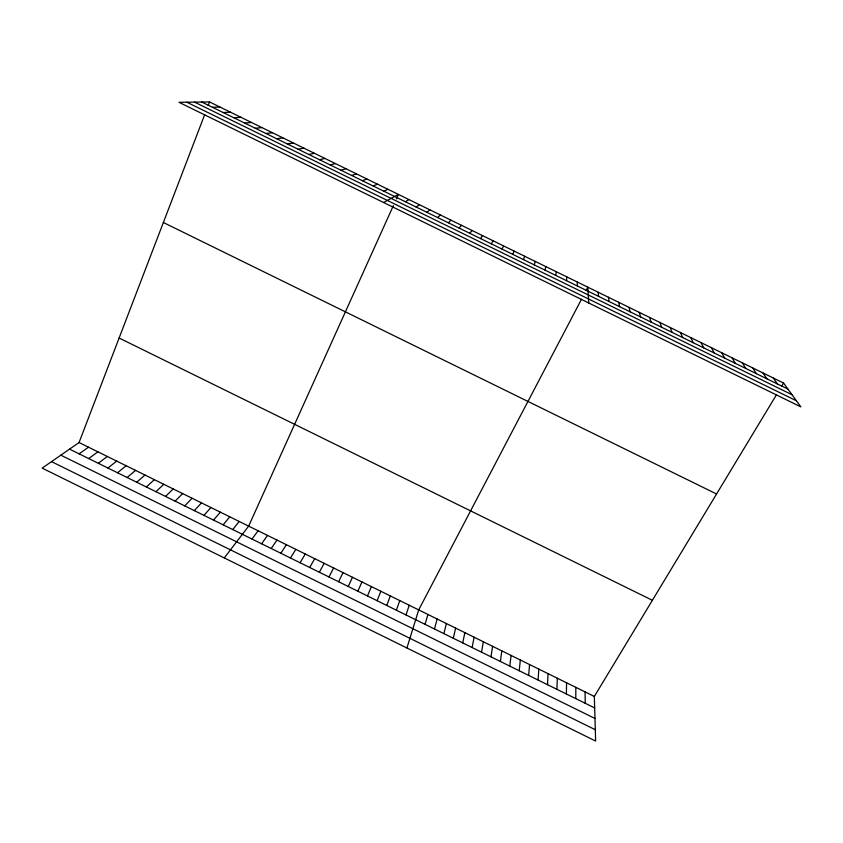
<?xml version="1.0" encoding="UTF-8"?>
<svg xmlns="http://www.w3.org/2000/svg" width="843" height="843" viewBox="0 0 843 843"><rect width="100%" height="100%" fill="white"/><g stroke="black" fill="none" stroke-linecap="round" stroke-linejoin="round"><path stroke-width="1.26" d="M575.801 698.636L575.822 687.33M566.37 693.989L566.57 682.767M556.938 689.342L557.318 678.215M547.507 684.695L548.066 673.652M566.549 280.687L566.759 276.862M538.087 680.048L538.814 669.089M528.656 675.401L529.562 664.537M519.235 670.754L520.321 659.974M509.815 666.118L511.069 655.422M555.79 275.419L556.232 271.709M500.394 661.47L501.827 650.87M490.974 656.823L492.586 646.318M481.553 652.187L483.345 641.755M545.031 270.15L545.695 266.546M472.133 647.54L474.103 637.203M462.723 642.903L464.862 632.65M453.302 638.267L455.62 628.098M443.892 633.62L446.39 623.546M534.283 264.892L535.168 261.393M434.482 628.983L437.148 618.994M425.062 624.347L427.917 614.442M406.927 648.004L418.686 609.9L581.533 299.202M523.524 259.623L524.641 256.23M406.02 614.958L409.224 605.232M396.379 610.206L399.772 600.574M386.747 605.453L390.32 595.917M776.508 394.703L594.326 696.455L595.643 741.06L42.15 468.118L79.063 442.543L204.701 114.627M208.232 105.407L209.559 101.94L783.558 383.028L800.85 406.884L179.011 102.309L209.559 101.94M377.116 600.711L380.857 591.259M512.776 254.354L514.114 251.077M367.474 595.959L371.405 586.602M357.843 591.217L361.963 581.944M393.354 205.66L248.653 526.106L224.28 557.94M396.4 198.927L398.423 194.427L383.565 202.499M348.212 586.465L352.511 577.286M338.591 581.723L343.059 572.629M502.028 249.096L503.587 245.924M328.96 576.981L333.617 567.971M586.117 290.466L587.834 287.178L588.762 303.006M319.339 572.228L324.165 563.324M309.708 567.487L314.724 558.667M491.279 243.827L493.06 240.771M300.087 562.745L305.282 554.02M781.64 386.21L783.558 383.028M290.466 558.003L295.84 549.362M280.845 553.261L286.399 544.715M271.225 548.519L276.957 540.057M480.531 238.569L482.544 235.618M261.604 543.788L267.526 535.41M251.994 539.046L258.084 530.763M469.783 233.3L472.017 230.466M232.763 529.562L239.222 521.459M223.153 524.831L229.791 516.812M213.542 520.089L220.36 512.165M203.932 515.358L210.929 507.518M459.045 228.042L461.5 225.313M194.322 510.626L201.498 502.871M184.722 505.884L192.078 498.224M175.112 501.153L182.646 493.587M448.297 222.784L450.984 220.171M165.513 496.422L173.226 488.94M155.913 491.69L163.805 484.293M146.313 486.959L154.385 479.656M136.714 482.228L144.964 475.009M437.559 217.526L440.467 215.018M127.114 477.496L135.544 470.373M117.514 472.765L126.123 465.726M107.925 468.034L116.713 461.089M426.821 212.267L429.951 209.865M98.325 463.302L107.293 456.453M88.736 458.581L97.883 451.816M79.147 453.85L88.473 447.18M416.094 207.009L419.445 204.723M405.357 201.751L408.929 199.58M383.892 191.235L387.917 189.285M373.164 185.987L377.411 184.143M362.437 180.729L366.905 179.001M351.71 175.481L356.41 173.858M340.983 170.233L345.904 168.716M330.266 164.975L335.409 163.574M319.55 159.727L324.913 158.431M308.823 154.48L314.418 153.289M298.106 149.232L303.923 148.157M287.4 143.984L293.427 143.015M276.683 138.737L282.942 137.883M265.966 133.489L272.458 132.741M255.26 128.252L261.962 127.609M244.554 123.004L251.477 122.477M233.848 117.757L241.003 117.335M223.142 112.519L230.518 112.203M212.447 107.282L220.034 107.072M201.74 102.035L787.984 389.129M194.533 102.119L792.062 394.756M186.809 102.214L796.435 400.794M163.363 222.499L716.561 493.998M119.105 338.011L652.387 600.29M79.063 442.543L594.326 696.455M69.558 449.129L594.663 707.93M60.833 455.178L594.979 718.478M51.518 461.627L595.306 729.732M773.242 377.97L777.446 383.965M762.936 372.922L766.909 378.813M752.62 367.875L756.382 373.649M742.304 362.827L745.844 368.496M731.998 357.78L735.317 363.333M721.692 352.732L724.79 358.18M711.387 347.685L714.263 353.027M701.081 342.637L703.736 347.874M690.775 337.59L693.209 342.722M680.48 332.542L682.693 337.569M670.174 327.505L672.177 332.416M659.879 322.458L661.65 327.263M649.584 317.421L651.133 322.11M639.289 312.374L640.627 316.968M628.994 307.337L630.111 311.815M618.699 302.3L619.594 306.673M608.414 297.252L609.089 301.52M598.119 292.215L598.583 296.378M585.074 691.892L585.232 703.283M577.297 282.026L577.307 285.956"/></g></svg>
